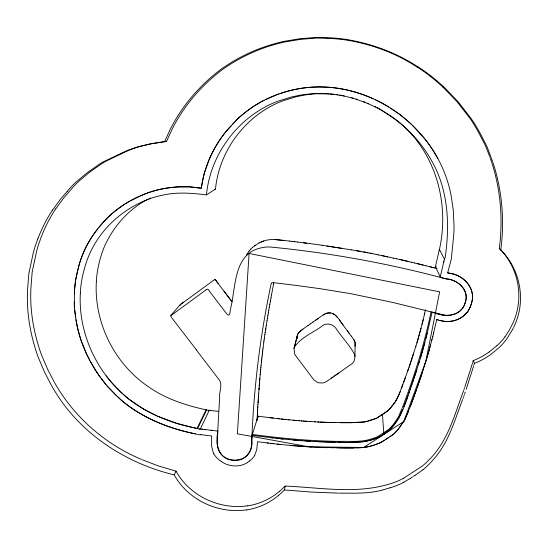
<?xml version="1.0" encoding="UTF-8"?>
<svg xmlns="http://www.w3.org/2000/svg" width="548" height="548" viewBox="0 0 548 548"><rect width="100%" height="100%" fill="white"/><g stroke="black" fill="none" stroke-linecap="round" stroke-linejoin="round"><path stroke-width="0.82" d="M251.676 440.414C252.614 449.552 247.326 459.477 237.339 460.265C219.775 461.868 214.885 446.147 217.734 431.913M251.738 439.517C255.498 467.067 213.768 466.958 217.44 439.469C217.94 425.467 218.851 411.493 219.645 397.505C218.947 391.423 223.454 383.593 218.33 378.73L196.211 349.782M217.392 442.647L217.618 434.393M297.119 337.774L297.153 338.459L297.126 336.938M74.233 301.736L74.35 306.462M74.357 294.632L74.624 289.056M74.364 294.084L74.377 306.777M80.351 293.139C78.069 333.622 97.332 374.291 129.075 399.266M297.112 336.993L297.372 335.328L294.016 348.412L294.543 353.645A8.021 7.747 13.9 0 0 295.632 355.597L313.812 379.812L317.189 382.237A13.063 12.563 10.2 0 0 319.648 382.922L322.991 382.949L326.163 381.798L352.796 363.16L354.042 361.194L354.878 357.776L355.166 343.808A7.542 7.302 5.3 0 0 354.864 341.788L354.645 341.157M96.345 281.823C93.961 322.21 114.183 363.153 147.453 386.073A171.421 167.75 37.9 0 0 150.926 388.436C167.941 399.773 187.759 405.89 207.569 410.178M355.118 345.055L355.166 343.808M217.693 432.742L217.768 431.084L211.028 430.255M257.334 415.158L257.519 412.158M257.437 413.624L257.259 416.624M257.492 412.233L257.594 410.692M257.574 410.76L257.676 409.219M257.176 418.09L257.279 416.549M257.656 409.294L257.766 407.753M251.97 435.715L258.067 416.206L279.22 418.809M251.929 436.461C254.121 385.203 260.471 334.15 271.109 283.953M251.95 436.092L251.696 440.195M257.122 418.946L257.197 418.014M257.074 419.809L257.149 418.871M258.046 416.562L258.067 416.206L257.978 417.624M74.59 289.577L75.343 281.631L77.549 271.13M251.964 435.927L251.833 437.955M257.738 407.828L257.855 406.287M257.019 420.665L257.094 419.734M251.813 438.332L251.765 439.078M251.854 437.722L251.669 440.565M257.827 406.356L257.971 404.472M74.686 288.008L75.734 279.432M257.944 404.54L258.204 400.835M258.06 402.725L258.327 399.019M74.555 290.098L74.384 292.995M258.307 399.088L258.711 393.553M258.43 397.273L258.56 395.45M258.683 393.628L259.41 384.025M258.985 389.806L259.122 387.881M259.238 386.025L259.553 382.093M80.344 293.029C80.816 281.528 83.515 270.185 87.365 259.368A121.944 117.532 33.9 0 1 89.858 253.402C101.942 226.632 125.889 206.301 153.741 197.431A72.781 70.206 41.9 0 1 161.085 195.526C176.004 191.779 191.547 193.019 206.459 194.91L215.494 189.053C219.015 152.036 243.839 117.799 277.973 102.812A63.534 62.958 85.2 0 1 284.083 100.442L296.105 96.77L303.339 95.27A143.138 141.884 7.8 0 1 307.106 94.694A147.391 145.96 7.9 0 1 316.463 93.729L323.498 93.694M259.533 382.161L259.868 378.23M96.345 281.72C96.825 270.849 99.407 260.136 103.079 249.922A114.916 111.128 34.4 0 1 105.449 244.278C114.258 225.728 128.657 209.473 146.871 199.746M259.684 380.23L260.19 374.51M260.17 374.579L260.362 372.722M260.334 372.791L260.533 370.941M260.512 371.003L260.711 369.153M500.125 241.058C502.66 214.693 499.954 187.704 491.755 162.496M260.69 369.215L260.896 367.359M260.869 367.427L261.081 365.571M500.057 241.73L499.982 242.401M501.516 243.634C504.276 216.659 501.564 189.019 493.179 163.222M261.054 365.639L261.464 361.988M261.437 362.05L261.677 359.981M499.913 243.072L499.31 248.532C518.963 266.78 525.957 296.865 516.045 321.82A56.834 54.67 -16 0 1 514.476 325.608L513.586 327.464M501.441 244.312L500.797 250.162M261.656 360.05L261.903 357.974M261.876 358.036L262.122 355.967M262.102 356.029L262.348 353.96M262.328 354.022L262.581 351.946M262.561 352.008L262.821 349.932M262.793 349.994L263.061 347.918M263.04 347.98L263.807 342.103M354.974 346.199L355.118 344.993M263.787 342.158L264.067 340.198M264.04 340.253L264.328 338.287M264.307 338.349L264.876 334.479M179.819 305.551L179.867 305.106M264.855 334.533L265.157 332.568M265.136 332.629L265.842 328.149M265.431 330.718L266.239 325.628M266.218 325.683L267.054 320.587M267.027 320.642L267.465 318.066M267.445 318.121L267.89 315.538M267.869 315.593L268.321 313.011M268.294 313.066L268.753 310.483M268.732 310.538L269.308 307.346M269.287 307.394L269.863 304.202M269.842 304.256L270.431 301.058M270.411 301.105L271 297.906M270.979 297.954L271.575 294.756M271.555 294.803L273.534 284.083M273.514 284.131L273.753 282.905M278.548 495.481L284.446 489.974L285.186 486.09C319.779 487.473 356.166 494.44 389.964 483.843A67.945 64.52 4.4 0 0 403.438 478.336M75.795 279.124L76.788 274.404M471.424 303.51C476.698 288.056 462.526 274 447.654 272.897L451.305 259.081L453.648 236.065A137.589 136.664 17.2 0 0 454.039 226.091L453.285 210.185L451.12 195.609A106.607 105.915 -14.7 0 0 450.559 192.889C446.442 173.353 437.578 154.885 425.125 139.308M471.52 303.078C476.109 289.008 464.115 275.034 450.203 273.562M426.974 334.095L432.105 312.079C443.49 317.032 460.532 317.614 465.04 303.243C470.115 290.611 457.813 279.268 445.599 278.754M76.871 274.041L77.289 272.219M465.341 302.023C469.472 290.07 457.861 279.692 446.51 279.001M424.344 314.716L425.495 309.736M424.7 313.175L423.07 320.203M440.448 277.411L435.441 266.629L438.763 252.244C451.059 202.733 434.571 145.562 390.861 116.217M439.133 250.676L439.291 249.998M431.084 311.874C424.2 344.61 414.288 376.634 402.266 407.842M440.174 277.343L443.928 261.225M440.989 320.594C450.155 323.306 460.382 320.018 466.649 312.901C467.8 311.634 468.677 310.141 469.437 308.613C470.054 307.38 468.944 309.641 468.663 310.072C467.903 311.415 466.965 312.661 465.848 313.737C458.518 321.799 446.606 323.204 436.742 319.559L432.838 336.198M422.008 324.354L423.248 319.436M443.722 262.095L444.428 259.081L439.428 249.402M465.286 302.27C462.594 313.812 448.38 318.347 438.195 313.655M425.851 338.479L427.166 333.273M433.372 333.951L433.612 332.931M77.378 271.856L77.72 270.411M422.926 320.799L422.522 322.388M426.824 334.718L426.392 336.404M77.638 270.774L78.076 268.965M77.898 269.685L78.439 267.52M78.261 268.239C81.721 253.909 88.495 240.401 97.708 228.913M78.535 267.157L78.672 266.616M78.741 266.349L79.241 264.465M294.016 348.412L297.941 333.835M420.734 329.259L422.268 323.368M420.987 328.279L416.939 342.829M424.488 343.671L426.118 337.438M420.48 330.239L417.528 340.918M424.762 342.637L423.666 346.781M430.351 345.658L431.988 339.452M424.214 344.706L420.446 358.029M431.749 340.335L432.817 336.294L432.454 337.671M429.879 347.425L430.584 344.767M428.837 351.302L430.118 346.541M429.406 349.192L429.646 348.309M423.392 347.816L421.07 356.008M429.173 350.076L426.707 358.591M428.55 352.357L428.646 352.008M79.316 264.198C83.015 251.58 89.146 239.661 97.345 229.372M428.351 353.056L428.447 352.707M472.766 362.214L473.219 360.611A69.432 67.007 -15.2 0 0 489.035 352.035M473.938 364.989L474.397 363.365L473.219 360.611M427.961 354.446L428.159 353.755M472.54 363.016L464.923 386.84M473.65 365.995L466.156 389.388M427.755 355.145L427.166 357.125M417.329 341.555L415.74 346.651M413.733 353.145L410.952 361.742M418.686 363.625L416.48 370.701M420.864 356.686L418.412 364.509M424.638 365.167L423.172 369.873M415.939 346.014L409.041 367.304L398.882 395.046L394.855 402.533L388.32 410.425L376.64 418.24L365.441 421.809L351.33 422.679L332.704 422.535M424.392 365.948L425.618 362.016M418.96 362.742L419.384 361.399M423.419 369.092L422.179 373.003M425.125 363.591L426.337 359.769M414.083 378.024L416.761 369.818M426.803 358.303L426.241 360.063M297.359 335.39L297.612 334.568M294.18 347.583C300.674 337.095 314.1 332.472 323.587 324.93C327.951 322.861 333.506 324.526 336.123 328.574C341.89 337.417 349.631 345.117 354.604 354.412A7.932 7.651 5.8 0 1 354.926 356.529M422.679 371.441L417.268 387.45M416.206 371.585L412.459 382.73M421.933 373.784L420.111 379.278M464.615 387.751L464.149 389.114M465.231 392.142L464.601 393.978M410.575 362.858L409.041 367.304M419.487 381.093L419.795 380.189M463.841 390.018C454.73 414.035 448.202 440.599 429.502 459.368A72.542 69.007 3.5 0 1 422.207 466.129L403.451 478.356M413.678 379.202L409.979 389.751M418.857 382.915L419.172 382.004M464.279 394.889L463.964 395.8M408.657 368.414L407.493 371.729M417.905 385.634L418.542 383.819M411.226 386.244L412.048 383.901M410.808 387.415C404.225 408.52 396.478 432.447 372.921 439.38M413.993 396.601L417.59 386.539M463.615 396.8L463.039 398.41M416.295 390.19L416.624 389.272M405.527 377.243L404.499 380.113M408.726 393.245L409.144 392.08M415.637 392.026L415.966 391.108M414.98 393.854L415.309 392.937M407.89 395.574L406.534 399.307M414.651 394.772L411.5 403.369M462.649 399.485C454.689 420.015 448.819 442.428 433.694 459.169M403.534 382.764L404.177 380.997M413.329 398.423L410.308 406.548M405.842 401.17L406.191 400.239M402.554 385.402L402.883 384.525M401.574 388.039L402.232 386.278M405.499 402.095L404.458 404.883M400.259 391.539L396.368 400.122L391.731 406.712M411.055 404.568L411.206 404.171M37.778 238.921L35.483 245.388A138.254 132.616 38.8 0 0 33.257 252.902L28.818 273.849L27.441 291.331A47.923 45.128 43.4 0 0 27.455 293.386C26.79 313.826 30.448 334.301 36.928 353.645A165.428 159.126 34.6 0 0 38.524 358.008L44.655 372.38L50.464 383.538A129.725 123.773 34.6 0 0 52.163 386.641C77.741 432.002 124.122 462.868 174.209 474.863C187.998 499.968 218.289 514.065 246.436 509.846M401.972 408.63L398.752 416.179A42.066 40.182 4.8 0 1 397.601 418.268L393.594 424.049A40.038 38.223 4.8 0 1 392.868 424.926L391.662 426.33A28.448 27.099 4 0 1 388.498 429.516L379.935 435.18A22.249 21.153 4.7 0 1 374.291 438.112M403.76 406.732L404.109 405.808M410.459 406.15L404.787 419.795L397.848 429.776M402.712 409.507L398.581 418.569L393.663 425.529M408.637 410.993L404.445 420.419L398.389 429.139M67.233 191.321A94.379 90.42 46 0 1 75.939 182.114L87.029 172.86L99.935 163.811A61.718 59.15 51.4 0 1 103.36 161.824L125.307 151.351A122.896 118.519 42.3 0 1 138.391 146.754L149.741 144.062L164.551 141.747L170.435 128.896A153.358 152.748 48.9 0 1 171.956 125.999C183.847 103.812 200.849 84.378 220.981 69.301A59.972 58.615 79.2 0 1 223.214 67.726C239.914 56.252 258.533 47.745 278.179 42.765A135.342 134.596 85.3 0 1 284.124 41.353L299.872 38.737L316.073 37.456A70.404 69.041 -82.6 0 1 317.6 37.449L326.718 37.675A169.613 169.154 15.9 0 1 346.925 39.511M164.551 141.747L166.606 141.261L172.435 128.547A151.755 151.179 50.5 0 1 173.935 125.677C185.71 103.723 202.541 84.495 222.467 69.582A59.335 57.999 79.4 0 1 224.68 68.027C241.202 56.677 259.622 48.258 279.062 43.333A133.931 133.178 86.2 0 1 284.939 41.936L300.523 39.353L316.545 38.086A69.651 68.301 -82.5 0 1 318.059 38.079L327.074 38.298M271.239 283.563L271.856 282.747L272.883 282.583L295.276 285.309L320.498 288.755L350.747 293.68L393.327 302.578L444.312 315.121M209.117 159.619L203.959 174.456L201.267 188.224L189.457 186.82L178.278 186.868M209.398 158.975L209.994 157.625M229.77 127.314C214.426 144.076 204.233 165.688 201.267 188.224L200.869 188.163M210.144 157.29C215.049 146.686 221.214 136.541 229.18 127.951M469.855 307.771L470.061 307.346M174.209 474.863L176.031 471.143L158.214 465.875L142.213 459.724M469.787 307.914L471.396 303.619L470.129 307.209M512.798 329.026L513.202 328.225M512.599 329.423L506.455 339.397A62.876 60.547 -15.3 0 1 498.399 348.233L490.405 354.734A70.165 67.685 -15 0 1 474.404 363.386M254.594 455.491L256.752 449.737L257.533 441.709L268.308 443.065M297.927 333.896L298.359 333.143M246.347 255.19L249.141 251.005M52.56 210.09L60.835 198.76L67.246 191.334M55.725 208.911L63.917 197.698L70.274 190.341A93.407 89.543 46.1 0 1 78.885 181.217L89.865 172.051L102.64 163.099A61.075 58.568 51.6 0 1 106.038 161.133L127.759 150.762A121.629 117.361 42.5 0 1 140.713 146.213L151.947 143.549L166.606 141.261M504.934 336.876L509.106 330.54L512.866 323.217A56.239 54.122 -16.1 0 0 514.421 319.463C523.84 295.509 517.874 266.479 499.31 248.532M98.626 227.749C116.443 204.89 144.213 190.183 172.976 187.32M99.455 226.68L107.703 217.453L114.169 211.802M98.989 227.283L97.53 229.146M179.908 304.969L170.853 315.49M298.345 333.198L298.872 332.485M391.272 407.267L388.32 410.425L384.497 413.206M397.581 430.091L393.8 433.968L389.443 437.092L393.985 433.817L397.711 429.933M393.169 426.104L390.039 429.44L385.984 432.365M249.114 251.046L250.785 249.107M433.263 459.662L430.207 463.053A73.281 69.665 3.5 0 1 422.837 469.869M229.379 127.739L231.133 125.855M229.968 127.102L238.305 118.197L245.127 112.415M232.688 124.197L238.305 118.197L244.381 112.998M285.186 486.09L279.35 491.542M206.459 194.91C210.124 155.591 236.476 119.204 272.719 103.284A67.514 66.925 81.5 0 1 279.22 100.764L292.009 96.859L299.708 95.256A152.084 150.46 9.4 0 1 303.708 94.646A156.591 154.769 9.3 0 1 313.668 93.612L326.115 93.77M298.859 332.547L299.489 331.876A45.402 43.737 8.8 0 1 302.058 329.752M250.758 249.148L252.601 247.326M496.981 345.637L489.056 352.056M299.468 331.937L302.51 329.423M252.573 247.36L259.108 242.846M422.83 469.869L415.199 475.219M114.827 211.275L123.526 204.89L129.821 201.109M249.635 460.971L247.395 462.587M244.757 112.71L253.149 106.627M245.881 111.84L252.19 107.244M254.546 245.689L255.389 245.059M187.252 299.605L213.624 280.302A8.734 8.473 34.3 0 1 214.316 279.87L214.638 279.699M183.512 302.332L187.293 299.551M206.11 289.803L170.702 315.785L171.058 316.888L196.3 349.72M183.107 302.626L183.553 302.284M302.496 329.478L302.962 329.095M180.251 304.613L181.107 303.989M302.948 329.149L307.976 325.546M307.962 325.601L310.49 323.772M182.703 302.907L183.148 302.571M310.476 323.827L313.011 321.998M312.997 322.053L318.066 318.463M315.525 320.285L323.676 314.607M182.744 302.859L181.881 303.476M181.059 304.037L181.511 303.708M182.333 303.14L181.47 303.756M331.526 378.058L332.999 377.051M338.911 373.051L334.479 376.051M387.32 438.434L388.731 437.53L380.709 442.62L374.551 444.88M385.511 439.633L387.231 438.489M384.662 440.208C376.387 445.346 366.502 447.922 356.755 447.832M410.582 478.171L412.589 476.849M410.384 478.308L403.89 482.206M368.078 421.111L376.072 418.514L383.812 413.637M323.149 314.997L324.786 313.983M338.143 442.311C354.2 442.524 372.003 443.627 385.258 432.824M252.786 106.86C272.308 93.948 295.701 87.077 319.066 86.933M253.512 106.401L254.231 105.942M413.425 476.315L415.035 475.315M254.594 105.716L260.944 101.983M215.494 189.053L214.631 189.266M324.211 314.333L326.546 313.257M261.821 101.51L263.293 100.743M263.725 100.517L264.157 100.291M265.458 99.62L277.267 94.537M147.59 199.376L148.289 199.02M130.431 200.808L139.192 196.574M149.7 198.308L150.405 197.958M259.081 242.88L263.773 240.956M140.61 195.931C152.385 190.129 165.503 187.683 178.525 186.861M325.354 313.757C333.801 309.716 339.376 319.621 343.26 325.361M261.04 241.997L265.506 240.449A30.852 30.256 27 0 1 274.493 239.49L284.22 240.442M390.265 487.747L382.394 490.042M372.25 439.612L369.037 440.551M373.887 445.113L370.873 446.01M278.103 94.263L278.939 93.982M280.61 93.434C309.771 83.214 342.569 85.378 370.722 97.729M444.428 259.081L445.127 257.663C449.381 229.057 448.737 198.945 437.263 172.004C427.008 148.837 410.027 128.657 388.779 114.806M214.604 279.747L215.056 279.617M370.208 446.209L365.448 447.291L359.543 447.723M367.64 421.234L363.221 422.152L353.316 422.631M368.105 440.825L363.427 441.784L348.72 442.359M374.229 437.968L371.976 438.701A26.879 25.578 5 0 1 371.304 438.921C360.974 442.496 349.802 441.024 339.089 441.387C309.969 441.017 280.932 438.311 252.087 434.406M382.052 490.131C368.05 493.94 353.337 493.084 338.972 493.152M327.142 313.141L330.581 312.97M247.545 505.79C219.673 509.983 189.67 496.015 176.031 471.143M173.216 187.286L178.038 186.882M214.816 279.679L215.241 279.651M179.004 186.841L189.457 186.82L199.267 187.916M358.344 447.778L353.378 447.942M351.926 447.983L354.104 447.922M316.792 447.271L352.652 447.963M352.323 422.659L341.548 422.734M351.2 448.004L342.719 448.072M347.665 442.373L334.287 442.215M342.116 448.065L337.876 447.976M334.979 422.59L335.732 422.604M340.096 422.707L340.822 422.72M332.684 442.181L335.061 442.236M333.465 447.874L334.246 447.887M333.458 422.556L328.91 422.433M323.847 441.914L333.485 442.195M331.136 447.812L331.917 447.832M336.061 447.935L336.664 447.949M320.573 86.981C339.794 87.009 358.796 91.893 376.113 100.099M331.944 422.515L325.882 422.337M331.074 442.14L331.876 442.161M329.464 442.092L330.273 442.113M328.663 442.072L326.252 441.996M338.15 493.132L311.949 492.097L284.446 489.974M319.573 86.947L320.073 86.961M328.149 422.412L320.395 422.111M327.259 447.702L323.382 447.572M325.45 441.969L320.758 441.798M325.122 422.309L322.327 422.2M322.238 441.859L315.319 441.524M322.608 447.545L320.388 447.449M323.943 93.653L328.731 93.886M321.683 422.172L314.627 421.796M320.073 441.763L317.354 441.633M319.669 447.415L310.319 446.908M317.833 421.981L319.114 422.042M316.676 441.599L313.956 441.448M315.264 421.83L304.606 421.165M309.942 441.209L314.634 441.483M308.709 441.14L310.558 441.25M311.038 446.949L305.935 446.634M309.846 421.515L310.428 421.549M307.469 441.065L309.325 441.174M306.236 440.982L308.086 441.099M307.688 446.743L297.18 446.004M305.003 440.9L306.853 441.024M330.033 93.975L333.944 94.29M326.724 93.783C345.089 94.736 362.906 100.524 379.161 108.922A62.493 61.917 -61.5 0 1 381.716 110.388L384.586 112.176M306.353 421.289L306.935 421.33M305.62 440.941L301.304 440.647M303.304 446.462L304.181 446.517M274.473 239.524L289.474 241.045M305.77 421.248L301.4 420.926M302.537 440.736L299.016 440.476M301.558 446.339L302.428 446.401M302.976 421.049L303.503 421.083M299.804 446.209L300.681 446.271M300.133 440.558L296.797 440.297M298.927 446.141L292.81 445.627M301.927 420.967L293.214 420.206M297.906 440.387L293.468 440.01M298.263 420.665L299.311 420.754M295.132 440.154L295.687 440.202M296.304 445.928L290.481 445.408M283.501 419.289L281.213 419.049M294.577 440.106L280.658 438.79M286.741 419.59L277.959 418.658M295.646 420.432L296.167 420.48M278.939 438.633L276.514 438.373M280.021 444.401L277.076 444.127L291.646 445.517M284.309 419.364L289.166 419.823M294.831 420.357L288.358 419.741M283.227 439.037L271.555 437.77M288.371 439.537L289.228 439.619M218.227 411.301L208.076 410.308L209.288 410.233L200.335 428.961L198.725 428.954M289.46 241.079L294.735 241.668M209.932 410.308L210.638 410.39M202.568 429.221L199.26 429.091M200.89 434.687L211.651 435.996L211.603 446.038L213.124 452.258A18.009 16.954 20.1 0 0 213.85 453.758M276.952 444.113L267.116 442.914M292.091 241.387L297.365 241.997M201.76 429.125L212.302 430.413M204.363 429.44L205.349 429.557M270.705 443.359L273.103 443.654M297.345 242.031L309.702 243.531M269.39 417.603L273.226 418.076M251.991 435.338L273.068 437.955M303.517 242.791L306.606 243.175M309.695 243.572L322.039 245.237M336.541 94.578L337.835 94.763M199.664 187.978L200.465 188.101M322.032 245.278L351.583 249.895M326.951 246.018L341.726 248.313M346.925 39.545C372.195 43.799 396.827 52.903 418.227 67.096M351.583 249.861L372.256 253.608M356.508 250.669L361.433 251.484M339.774 95.051L341.712 95.386M363.605 251.861L367.934 252.683M342.993 95.647L344.281 95.907M370.099 253.121L376.579 254.525M376.572 254.484L378.737 254.984M381.709 255.574L393.642 258.156M378.73 254.943L387.676 256.875M393.628 258.115L396.615 258.807M396.608 258.766L411.39 262.232M399.581 259.43L408.438 261.478M439.852 320.327L440.702 320.525M411.377 262.191L414.329 262.944M435.749 266.705L436.057 266.78M414.315 262.903L426.07 265.828M426.056 265.78L437.023 268.534M435.646 266.684L436.003 266.773M430.159 266.787L431.529 267.123M417.247 263.622L423.118 265.068M440.715 277.48L446.051 278.877M440.393 277.398L440.935 277.535M438.441 319.984L436.742 319.559M432.899 267.465L434.269 267.808M198.184 428.817L177.374 423.583L157.954 416.343M195.602 428.146C169.955 423.022 144.823 412.836 124.773 395.759M197.465 434.413L198.02 434.55A7.494 7.062 23.8 0 0 200.89 434.667M436.667 313.264L437.427 313.463M449.353 273.342L447.654 272.897M195.951 428.235L196.294 428.324M196.835 434.249L196.568 434.18A7.528 7.097 24 0 1 195.348 433.865C168.174 428.344 141.377 417.672 120.3 399.273M435.146 312.874L435.907 313.072M195.348 433.865C169.784 428.7 144.775 418.932 124.211 402.609M443.777 278.274C386.826 263.163 328.697 252.628 270.048 246.997A32.448 31.75 26.6 0 0 260.601 247.991C233.297 254.06 235.976 287.481 230.639 308.38C229.907 310.1 230.489 316.717 227.482 314.84L210.795 293.029A47.991 46.929 33.5 0 1 208.514 289.734L207.808 289.118L206.836 289.344A9.186 8.884 33.7 0 0 206.11 289.796M444.236 278.391L444.688 278.514M351.706 97.722L353.179 98.126M356.125 98.955L357.084 99.25M363.694 101.661L364.92 102.161M141.281 459.334C105.428 444.312 74.583 417.508 55.211 383.758A128.41 122.601 34.7 0 1 53.533 380.682L47.786 369.626L41.723 355.399A163.742 157.598 34.7 0 1 40.141 351.069C33.743 331.91 30.133 311.634 30.804 291.392A47.436 44.703 43.5 0 1 30.798 289.351L32.174 272.048L36.586 251.306A136.842 131.342 38.9 0 1 38.792 243.86L41.073 237.455A154.865 149.035 36.7 0 1 55.684 208.884M367.359 103.182L368.571 103.702M371.215 97.941L372.202 98.366M372.695 98.585L373.181 98.798M156.981 415.925L144.056 409.363L129.705 399.725M375.339 99.75L382.107 103.017L388.861 107.086M376.503 100.277L387.368 106.127M374.948 106.565L375.716 106.935M377.236 107.709L377.99 108.107A58.8 58.211 -62.7 0 1 380.387 109.484L388.388 114.607M333.116 313.675L334.266 314.305M417.59 67.404C396.43 53.368 372.065 44.361 347.062 40.155A167.832 167.421 15.6 0 0 327.074 38.339M221.598 461.779L224.886 463.615A22.324 21.03 19.7 0 0 226.995 464.464A24.989 23.557 19.7 0 0 236.003 465.937A21.721 20.468 19.6 0 0 247.408 462.601M388.491 106.846L399.759 114.416L410.157 123.197M390.354 108.052C410.151 120.43 426.693 138.082 437.866 158.571M384.867 112.313L390.649 116.053M387.744 106.367L388.114 106.607M215.385 279.775L215.871 280.288A45.642 44.724 34.3 0 0 218.042 283.426M124.04 402.479L120.738 399.698M122.115 393.272L122.519 393.642M116.135 395.355L120.409 399.376M120.916 392.156L121.718 392.895M107.805 386.689L116.553 395.738M443.716 86.837L458.101 101.757L471.266 118.745A143.555 142.624 -30.1 0 1 480.048 133.13L485.72 144.042A94.509 92.913 -39.1 0 1 487.871 148.844L492.94 162.523M442.805 86.933L457.039 101.688L470.068 118.498A142.055 141.137 -31.2 0 1 478.753 132.726L484.364 143.514A93.509 91.934 -39.5 0 1 486.501 148.268L489.419 155.858M123.321 394.382L124.567 395.56M117.799 396.896L119.861 398.848M120.519 391.779L111.559 382.422M115.717 394.964L108.47 387.45M410.849 123.841L411.192 124.163M412.569 125.471L424.775 138.87M335.355 315.052L337.28 317.217M105.593 384.182L108.251 387.196M107.141 385.943L107.586 386.443M111.121 381.929L106.127 375.825M106.031 384.689L97.407 373.243L90.941 362.495M105.374 383.929L101.359 378.901M231.948 301.571L224.029 291.194M231.92 301.619L218.077 283.378A45.628 44.71 34.3 0 1 215.905 280.24M351.275 336.095L354.371 340.603M347.268 330.711L349.268 333.403M351.268 336.15L339.274 319.888M100.695 377.962L94.886 369.4L90.605 361.865M353.686 339.356L354.645 341.219M89.249 359.344L90.776 362.18M89.756 360.289C83.214 348.055 78.446 334.821 76.213 321.107M89.077 359.022L86.851 354.535M86.392 353.563L80.844 339.753L77.611 328.17M489.686 156.605L489.823 156.981M490.09 157.721L490.22 158.098M490.481 158.845L491.515 161.804M179.895 305.763L179.84 305.298M77.521 327.779L75.967 319.621M74.466 307.723L76.151 320.738M75.377 315.901L75.439 316.271M75.494 316.648L75.617 317.388M75.316 315.532L74.74 310.75M74.405 307.092L74.569 308.832M74.418 307.25L74.364 306.62M382.463 414.514L383.826 433.749M217.385 443.476L217.385 444.298M254.704 455.559A24.119 22.735 19.8 0 1 249.6 460.937M221.639 461.717A22.858 21.536 19.8 0 1 213.741 453.819M417.638 67.336A170.387 169.805 8.3 0 1 442.75 86.988M504.961 336.89A62.219 59.944 -15.5 0 1 496.968 345.624M279.302 491.488A66.733 62.883 19.7 0 1 247.573 505.927M278.5 495.426A67.404 63.458 19.7 0 1 246.463 509.983M403.876 482.192A68.637 65.13 4.5 0 1 390.272 487.768M418.275 67.02A172.188 171.558 9 0 1 443.661 86.892M37.819 238.935A156.461 150.481 36.6 0 1 52.519 210.062M354.864 341.849A7.549 7.302 5.3 0 1 355.166 343.863M249.1 253.457L237.373 433.831L308.942 446.819L363.625 447.483L403.78 421.563L425.851 361.303L439.633 291.851L249.1 253.457M206.651 409.938L197.54 428.646L196.992 428.502L206.137 409.808L206.651 409.938"/></g></svg>
